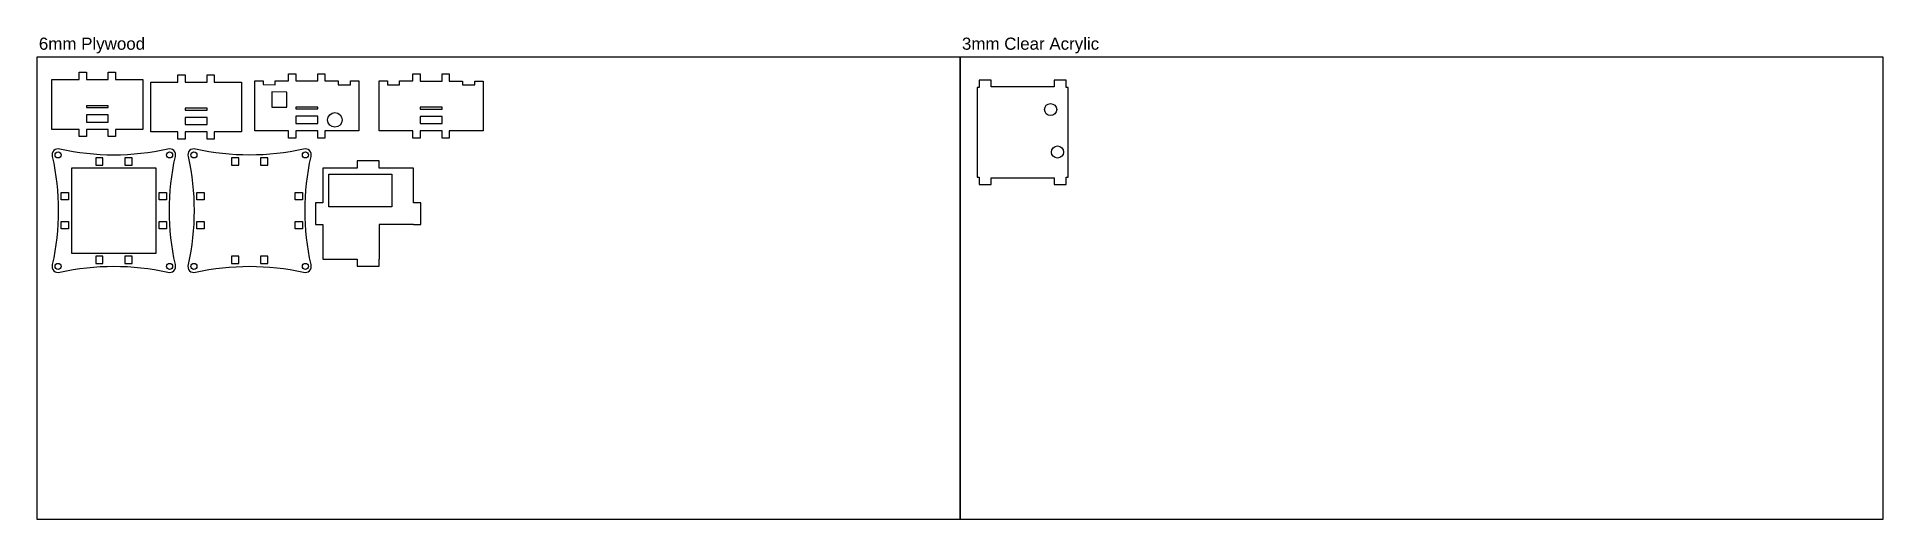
# Model space of a CAD drawing. Header units: millimetres. Extents: x 0 to 1524, y 0 to 398.
import ezdxf

# ---------------------------------------------------------------- set-up
doc = ezdxf.new("R2010")
doc.units = ezdxf.units.MM
doc.header["$MEASUREMENT"] = 0
doc.layers.add('Default', color=7, linetype='Continuous')

msp = doc.modelspace()

# ---------------------------------------------------------------- linework, layer by layer
at = {"layer": 'Default', "color": 4}
for p, q in [((777.7, 356.1), (776.2, 356.1)), ((776.2, 356.1), (776.2, 282.1)), ((777.7, 362.1), (777.7, 356.1)), ((787.7, 362.1), (777.7, 362.1)), ((787.7, 356.6), (787.7, 362.1)), ((839.7, 356.6), (787.7, 356.6)), ((839.7, 362.1), (839.7, 356.6)), ((849.7, 362.1), (839.7, 362.1)), ((849.7, 356.1), (849.7, 362.1)), ((851.2, 356.1), (849.7, 356.1)), ((851.2, 282.1), (851.2, 356.1)), ((776.2, 282.1), (777.7, 282.1)), ((777.7, 282.1), (777.7, 276.1)), ((777.7, 276.1), (787.7, 276.1)), ((787.7, 276.1), (787.7, 281.6)), ((787.7, 281.6), (839.7, 281.6)), ((839.7, 281.6), (839.7, 276.1)), ((839.7, 276.1), (849.7, 276.1)), ((849.7, 282.1), (851.2, 282.1)), ((849.7, 276.1), (849.7, 282.1)), ((282.4, 243), (282.4, 214.5)), ((310.9, 243), (282.4, 243))]:
    msp.add_line(p, q, dxfattribs=at)
at = {"layer": 'Default'}
for points in [[(0, 0), (762, 0), (762, 381), (0, 381)], [(762, 0), (1524, 0), (1524, 381), (762, 381)]]:
    msp.add_lwpolyline(points, close=True, dxfattribs=at)
at = {"layer": 'Default', "color": 4}
for points in [[(87.3, 321.5), (64.8, 321.5), (64.8, 315.5), (58.8, 315.5), (58.8, 321.5), (40.8, 321.5), (40.8, 315.5), (34.8, 315.5), (34.8, 321.5), (12.3, 321.5), (12.3, 362.6), (34.8, 362.6), (34.8, 368.6), (40.8, 368.6), (40.8, 362.6), (58.8, 362.6), (58.8, 368.6), (64.8, 368.6), (64.8, 362.6), (87.3, 362.6)], [(168.9, 319.4), (146.4, 319.4), (146.4, 313.4), (140.4, 313.4), (140.4, 319.4), (122.4, 319.4), (122.4, 313.4), (116.4, 313.4), (116.4, 319.4), (93.9, 319.4), (93.9, 360.5), (116.4, 360.5), (116.4, 366.5), (122.4, 366.5), (122.4, 360.5), (140.4, 360.5), (140.4, 366.5), (146.4, 366.5), (146.4, 360.5), (168.9, 360.5)], [(207.8, 320.3), (179.8, 320.4), (179.8, 361.5), (186.8, 361.5), (186.8, 358.4), (196.8, 358.3), (196.8, 361.4), (207.8, 361.4), (207.8, 367.4), (213.8, 367.4), (213.8, 361.4), (231.8, 361.4), (231.8, 367.4), (237.8, 367.4), (237.8, 361.4), (248.8, 361.4), (248.8, 358.3), (258.8, 358.3), (258.8, 361.4), (265.8, 361.4), (265.8, 320.3), (237.8, 320.3), (237.8, 314.3), (231.8, 314.3), (231.8, 320.3), (213.8, 320.3), (213.8, 314.3), (207.8, 314.3)], [(310.4, 320.3), (282.4, 320.3), (282.4, 361.4), (289.4, 361.4), (289.4, 358.3), (299.4, 358.3), (299.4, 361.4), (310.4, 361.4), (310.4, 367.4), (316.4, 367.3), (316.4, 361.3), (334.4, 361.3), (334.4, 367.3), (340.4, 367.3), (340.4, 361.3), (351.4, 361.3), (351.4, 358.2), (361.4, 358.2), (361.4, 361.3), (368.4, 361.3), (368.4, 320.2), (340.4, 320.2), (340.4, 314.2), (334.4, 314.2), (334.4, 320.2), (316.4, 320.2), (316.4, 314.2), (310.4, 314.3)]]:
    msp.add_lwpolyline(points, close=True, dxfattribs=at)
at = {"layer": 'Default', "color": 5}
for points in [[(193.9, 339.9), (206.4, 339.8), (206.4, 352.3), (193.9, 352.4)], [(58.8, 341), (40.8, 341), (40.8, 339.5), (58.8, 339.5)], [(140.4, 338.9), (122.4, 338.9), (122.4, 337.4), (140.4, 337.4)], [(231.8, 339.8), (213.8, 339.8), (213.8, 338.3), (231.8, 338.3)], [(334.4, 339.7), (316.4, 339.7), (316.4, 338.2), (334.4, 338.2)], [(40.8, 327.5), (58.8, 327.5), (58.8, 333.5), (40.8, 333.5)], [(122.4, 325.4), (140.4, 325.4), (140.4, 331.4), (122.4, 331.4)], [(213.8, 326.3), (231.8, 326.3), (231.8, 332.3), (213.8, 332.3)], [(316.4, 326.2), (334.4, 326.2), (334.4, 332.2), (316.4, 332.2)], [(48.5, 291.9), (54.5, 291.9), (54.5, 297.9), (48.5, 297.9)], [(78.5, 297.9), (72.5, 297.9), (72.5, 291.9), (78.5, 291.9)], [(160.6, 291.9), (166.6, 291.9), (166.6, 297.9), (160.6, 297.9)], [(190.6, 297.9), (184.6, 297.9), (184.6, 291.9), (190.6, 291.9)], [(28.5, 219.4), (98.5, 219.4), (98.5, 289.4), (28.5, 289.4)], [(240.9, 284.5), (292.9, 284.5), (292.9, 257.5), (240.9, 257.5)], [(26, 269.4), (26, 263.4), (20, 263.4), (20, 269.4)], [(107, 269.4), (107, 263.4), (101, 263.4), (101, 269.4)], [(138.1, 269.4), (138.1, 263.4), (132.1, 263.4), (132.1, 269.4)], [(219.1, 269.4), (219.1, 263.4), (213.1, 263.4), (213.1, 269.4)], [(20, 239.4), (20, 245.4), (26, 245.4), (26, 239.4)], [(101, 239.4), (101, 245.4), (107, 245.4), (107, 239.4)], [(132.1, 239.4), (132.1, 245.4), (138.1, 245.4), (138.1, 239.4)], [(213.1, 239.4), (213.1, 245.4), (219.1, 245.4), (219.1, 239.4)], [(48.5, 210.9), (54.5, 210.9), (54.5, 216.9), (48.5, 216.9)], [(78.5, 216.9), (72.5, 216.9), (72.5, 210.9), (78.5, 210.9)], [(160.6, 210.9), (166.6, 210.9), (166.6, 216.9), (160.6, 216.9)], [(190.6, 216.9), (184.6, 216.9), (184.6, 210.9), (190.6, 210.9)]]:
    msp.add_lwpolyline(points, close=True, dxfattribs=at)
at = {"layer": 'Default', "color": 4}
for points in [[(12.7, 209.9, 0.596179), (18.9, 203.6, -0.110614), (108.1, 203.6, 0.596179), (114.3, 209.9, -0.110614), (114.3, 299, 0.596179), (108.1, 305.2, -0.110614), (18.9, 305.2, 0.596179), (12.7, 299, -0.110614)], [(124.8, 209.9, 0.596179), (131, 203.6, -0.110614), (220.1, 203.6, 0.596179), (226.3, 209.9, -0.110614), (226.3, 299, 0.596179), (220.1, 305.2, -0.110614), (131, 305.2, 0.596179), (124.8, 299, -0.110614)]]:
    msp.add_lwpolyline(points, format="xyb", close=True, dxfattribs=at)
msp.add_lwpolyline([(310.9, 243), (316.9, 243), (316.9, 261), (310.9, 261), (310.9, 289.5), (282.4, 289.5), (282.4, 295.5), (264.4, 295.5), (264.4, 289.5), (235.9, 289.5), (235.9, 261), (229.9, 261), (229.9, 243), (235.9, 243), (235.9, 214.5), (264.4, 214.5), (264.4, 208.5), (282.4, 208.5), (282.4, 214.5)], dxfattribs=at)
at = {"layer": 'Default', "color": 5}
for centre, radius in [((246, 329.3), 6), ((836.8, 337.8), 5), ((842.5, 302.8), 5), ((17.5, 300.4), 2.5), ((109.5, 300.4), 2.5), ((129.6, 300.4), 2.5), ((221.6, 300.4), 2.5), ((17.5, 208.4), 2.5), ((109.5, 208.4), 2.5), ((129.6, 208.4), 2.5), ((221.6, 208.4), 2.5)]:
    msp.add_circle(centre, radius, dxfattribs=at)

# ---------------------------------------------------------------- texts
at = {"layer": 'Default', "char_height": 10, "attachment_point": 1, "line_spacing_factor": 0.963855}
for s, insert, width in [('\\fHelvetica;6mm Plywood', (1.6, 397.2), 96.566), ('\\fHelvetica;3mm Clear Acrylic', (763.6, 397.2), 122.952)]:
    msp.add_mtext(s, dxfattribs=dict(at, insert=insert, width=width))

doc.saveas('drawing.dxf')
